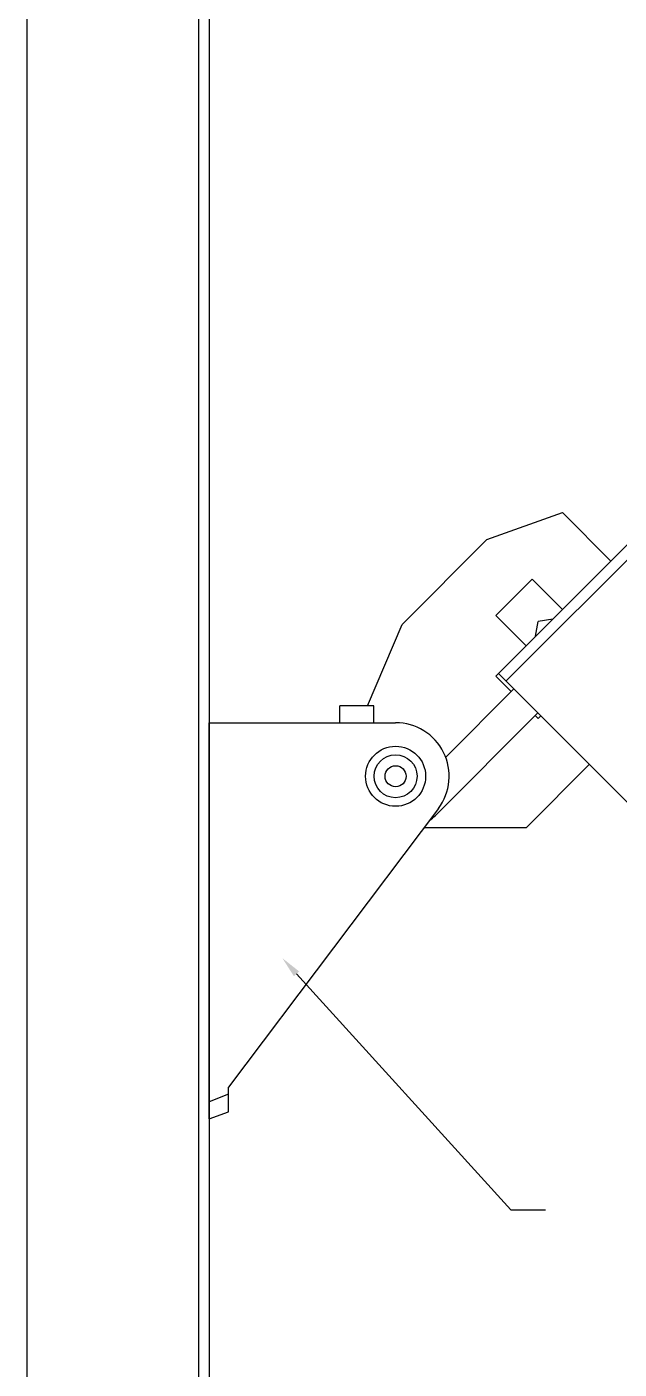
# Model space of a CAD drawing. Extents: x 815029915 to 815825525, y 579155098 to 579748855.
# Drawn here: x 815618210 to 815618915, y 579334888 to 579336484 of the extents above; entities that cross this region are included whole.
import ezdxf

# ---------------------------------------------------------------- set-up
doc = ezdxf.new("R2010")
doc.units = 0
doc.header["$LTSCALE"] = 100
doc.header["$MEASUREMENT"] = 0
doc.layers.add('02___PRT_ALL_AXES', color=7, linetype='Continuous')

msp = doc.modelspace()

# ---------------------------------------------------------------- linework, layer by layer
at = {"color": 7, "linetype": 'Continuous'}
for p, q in [((815620835.7, 579337779.6), (815618767.9, 579335711.8)), ((815620844.7, 579337770.6), (815618780.2, 579335706.1)), ((815618210.4, 579337676), (815618210.4, 579334265)), ((815618414.4, 579337676), (815618414.4, 579334265)), ((815618427.2, 579337676), (815618427.2, 579334265)), ((815618757.3, 579335874.2), (815618847.1, 579335906.4)), ((815618847.1, 579335906.4), (815618904.8, 579335848.7)), ((815618656.4, 579335773.3), (815618757.3, 579335874.2)), ((815618811.1, 579335827.1), (815618767.9, 579335783.9)), ((815618847.1, 579335791.1), (815618811.1, 579335827.1)), ((815618767.9, 579335783.9), (815618803.9, 579335747.8)), ((815618771.2, 579335715.1), (815618933.3, 579335553)), ((815618789.5, 579335696.7), (815618708, 579335615.2)), ((815618818, 579335668.3), (815618695.7, 579335545.9)), ((815618818.3, 579335661.3), (815618821.6, 579335664.7)), ((815618879.3, 579335607), (815618803.9, 579335531.6)), ((815618803.9, 579335531.6), (815618682.5, 579335531.6))]:
    msp.add_line(p, q, dxfattribs=at)
at = {"color": 0, "linetype": 'Continuous'}
for p, q in [((815618615.3, 579335676.4), (815618656.4, 579335773.3)), ((815618582.6, 579335656.5), (815618582.6, 579335676.4)), ((815618622.8, 579335676.4), (815618582.6, 579335676.4)), ((815618622.8, 579335656.5), (815618622.8, 579335676.4)), ((815618427.2, 579335185.5), (815618427.2, 579335656.5)), ((815618427.2, 579335656.5), (815618648.8, 579335656.5)), ((815618699.7, 579335554.4), (815618450.1, 579335223.3)), ((815618450.1, 579335193.9), (815618450.1, 579335223.3)), ((815618450.1, 579335214.7), (815618427.2, 579335205.9)), ((815618427.2, 579335185.5), (815618450.1, 579335193.9))]:
    msp.add_line(p, q, dxfattribs=at)
at = {"color": 4, "linetype": 'ByBlock', "lineweight": -2}
msp.add_line((815618785.8, 579335077.3), (815618826.8, 579335077.3), dxfattribs=at)
msp.add_lwpolyline([(815618531.1, 579335357.9), (815618785.8, 579335077.3)], dxfattribs=at)
at = {"color": 0, "linetype": 'Continuous'}
msp.add_circle((815618648.8, 579335592.8), 12.5, dxfattribs=at)
for radius, start, end in [(63.7, 322.9893, 90), (66.3, 307.9677, 315)]:
    msp.add_arc((815618648.8, 579335592.8), radius, start, end, dxfattribs=at)
at = {"color": 4}
msp.add_solid([(815618527.9, 579335355.1), (815618514.1, 579335376.6), (815618534.2, 579335360.7)], dxfattribs=at)
at = {"layer": '02___PRT_ALL_AXES', "color": 7, "linetype": 'Continuous'}
for p, q in [((815618835.8, 579335779.7), (815618818.3, 579335776.7)), ((815618815.2, 579335759.2), (815618818.3, 579335776.7)), ((815618767.9, 579335711.8), (815618786.2, 579335693.4)), ((815618814.7, 579335664.9), (815618818.3, 579335661.3))]:
    msp.add_line(p, q, dxfattribs=at)
at = {"layer": '02___PRT_ALL_AXES', "color": 0, "linetype": 'Continuous'}
for radius in [35.7, 25.5]:
    msp.add_circle((815618648.8, 579335592.8), radius, dxfattribs=at)

doc.saveas('drawing.dxf')
